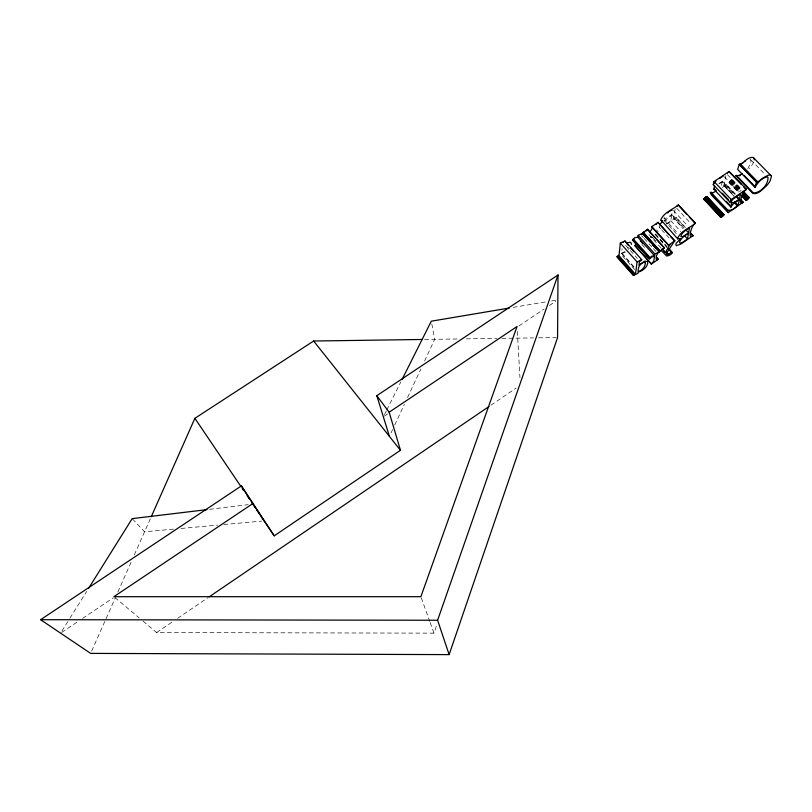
<?xml version="1.0" encoding="UTF-8"?>
<svg xmlns="http://www.w3.org/2000/svg" width="812" height="812" viewBox="0 0 812 812"><rect width="100%" height="100%" fill="white"/><g stroke="black" fill="none" stroke-linecap="round" stroke-linejoin="round"><path stroke-width="0.61" stroke-dasharray="4.06 3.04" d="M625.453 252.136L621.616 253.598L621.495 254.785L634.659 269.604M634.05 266.884L621.677 252.968L622.083 248.655M734.018 196.189L723.857 185.562L725.877 175.676M666.185 223.98L670.783 220.712L671.615 215.454L683.399 228.213M664.084 217.007L664.287 218.59L665.799 218.408L671.747 214.571L672.549 209.557M675.137 209.131L673.727 218.347L683.085 228.659M666.977 224.082L676.315 217.525L685.511 227.472M721.442 185.258L722.152 181.959L734.089 194.444M718.884 183.532L722.304 181.238L722.771 179.107M722.254 187.531L726.304 184.507L735.621 194.241M143.044 621.15L156.655 632.558L433.973 633.147L437.313 623.565M729.064 182.284C732.982 176.153 732.942 183.37 729.064 182.284L738.392 191.997M91.675 651.082L115.304 597.805M117.872 592.009L131.737 560.737M134.305 554.941L150.738 517.883M391.029 432.989L392.622 429.558M394.754 424.991L404.346 404.427M407.543 397.565L420.87 369.003M424.595 361.005L434.714 339.304L431.517 322.394M753.566 162.106L752.917 163.486A12.911 4.293 -43.4 0 1 749.232 168.551M384.482 414.556L386.177 411.187M386.735 410.06L400.834 381.934M627.798 248.218L628.275 247.295M61.925 631.015L69.284 619.241M69.954 618.176L86.681 591.42M747.791 168.632L750.745 162.989L751.029 161.07L750.044 159.203M628.518 249.487L629.432 248.411M664.175 221.128L671.615 215.454M624.966 251.476L621.677 252.968M156.655 632.558L173.433 621.15M177.625 618.297L208.024 597.622M491.037 405.147L516.188 388.045M719.584 183.685L722.152 181.959M676.315 217.525L673.889 218.692M726.304 184.507L723.857 185.562M61.641 632.457L78.48 621.17M82.692 618.348L113.213 597.886M384.401 416.109L387.557 413.988M518.939 325.927L544.172 309.017M549.419 305.495L555.733 301.272M654.878 234.232L655.588 234.16L667.17 246.909M652.361 237.429L650.128 237.804M651.731 236.525L650.371 236.241M513.174 307.383L546.669 301.739M551.632 300.907L556.596 300.064M209.516 509.327L248.188 504.668M173.524 529.14L144.577 531.779L132.173 518.635M181.066 528.45L217.565 525.12M223.848 524.552L261.606 521.111M424.625 339.446L458.78 338.959M466.382 338.858L496.771 338.421M501.846 338.35L533.504 337.904M538.569 337.833L556.301 337.579M659.05 226.264L659.72 227.451M114.847 597.51L139.156 617.891M750.785 159.812L765.462 174.824M727.471 174.722L742.097 189.937M731.937 179.706L741.539 189.531M732.221 180.162L741.549 189.876M731.48 179.807L740.818 189.521M732.008 180.66L741.336 190.363M730.891 180.132L741.082 190.739M731.582 181.249L740.899 190.942M730.252 180.629L740.442 191.236M731.013 181.827L740.341 191.53M729.694 181.208L739.874 191.815M730.394 182.304L739.712 192.008M724.324 176.803L738.94 192.038M729.805 182.639L738.281 191.459M729.085 182.619L737.56 191.449M726.222 184.872L734.687 193.713M722.304 181.238L735.114 194.616M724.375 185.613L733.683 195.347M724.03 185.674L734.2 196.301M676.66 208.227L691.103 223.787M673.392 210.481L687.825 226.061M676.254 217.87L685.45 227.817M671.747 214.571L684.394 228.263M670.783 220.712L680.811 231.603M663.952 218.235L678.284 233.826M664.003 220.214L677.452 234.861M659.151 227.035L660.816 228.862M661.658 229.776L670.001 238.911M656.482 229.928L658.156 231.775M655.325 234.089L667.22 247.183M655.446 234.922L667.017 247.65M654.218 239.266L655.873 241.093M652.137 237.145L653.822 238.992M661.141 248.117L647.093 232.496M641.703 235.724L643.368 237.581M644.21 238.505L652.574 247.761M653.406 248.685L655.913 251.466M641.876 244.422L645.215 248.137M625.626 245.295L637.349 258.419M621.616 253.598L633.979 267.513M421.296 597.876L429.751 621.393M430.167 622.56L433.973 633.147M517.345 331.489L519.954 377.692"/><path stroke-width="1.22" d="M558.006 274.984L557.57 337.559L449.127 654.614L90.65 653.396L40.6 619.698L241.367 485.931L274.212 535.829L400.468 450.305L389.161 412.212L376.809 395.698L558.006 274.984L437.607 620.246L449.127 654.614M620.307 243.103L619.12 254.735L616.907 256.907L633.36 275.491L637.948 273.309L638.1 272.142C642.728 271.117 648.27 266.539 647.763 261.484L644.616 261.159L638.932 265.291L639.45 261.911L641.734 259.698L624.976 240.961L620.307 243.103L637.075 261.89L635.603 273.309L633.36 275.491M636.212 244.239L634.771 245.66L651.295 264.083L658.197 259.424L656.583 257.262M659.466 251.761L654.878 253.923L654.604 255.81L637.907 237.287L638.13 235.358L642.728 233.257L659.273 252.187C656.431 252.471 654.31 262.347 658.238 259.099M643.155 232.557L647.6 229.258L664.389 247.741L662.896 249.477L665.343 252.644L669.91 244.666L668.408 245.336L651.62 226.893L657.964 222.336L674.792 240.728L666.216 253.72L667.362 254.836C674.975 249.66 672.346 255.293 666.662 256.044L661.323 250.614L659.902 251.06L643.155 232.557L644.576 232.13M646.139 230.994L647.6 229.258M651.295 264.083L653.761 261.21L654.492 256.582L652.736 256.48L649.377 258.845L632.69 240.271L634.629 237.703L637.907 237.287M657.964 222.336L668.844 234.638M659.902 251.06L664.389 247.741M668.408 245.336L674.792 240.728M676.579 206.512L678.396 204.878L695.417 223.188C691.692 224.477 686.962 240.626 693.032 235.612L690.525 232.902M687.49 238.86L688.454 233.694C679.593 237.195 674.427 249.528 687.49 238.86L684.983 236.14M688.606 232.821L689.52 227.898C686.221 230.05 681.512 232.333 680.811 236.576L682.628 236.708L688.606 232.821L686.079 230.09M678.396 204.878C672.732 209.689 663.901 212.399 660.826 219.747L677.756 238.89L680.811 238.525L676.315 243.184L675.767 244.554L676.396 245.701L680.76 244.107L693.032 235.612M736.646 197.113L739.214 199.793L733.043 204.106L730.841 207.07L713.86 189.216L714.58 185.735M727.369 173.068L729.206 171.433L746.451 189.318C742.807 190.607 737.174 207.375 743.234 202.198L740.696 199.549M730.841 207.07L731.906 202.503L733.703 202.838L739.387 199.082L740.656 193.824L733.165 199.001L730.343 202.614L713.24 184.649L714.063 181.543L729.206 171.433M739.214 199.793C739.468 205.314 732.992 211.384 727.836 210.156L710.896 192.292L710.327 192.677L711.332 194.85L728.191 212.642L743.234 202.198M730.343 202.614L731.236 199.559L746.451 189.318M736.301 175.301L753.353 192.962C760.651 192.911 768.203 184.781 768.05 177.473L767.34 176.894C762.021 177.706 757.9 182.416 755.292 186.892L754.845 187.196L737.661 169.444L739.194 164.491L739.691 164.156L757.332 182.355L763.27 177.747L768.04 175.301A12.393 3.928 -43.2 0 1 770.426 175.199A14.423 4.567 -43.1 0 1 771.4 176.651L770.05 181.035A13.012 4.121 -43.1 0 1 766.284 186.07C762.6 189.034 758.185 194.931 752.856 193.459L735.824 175.798L738.94 175.412L742.107 173.758M754.845 187.196L756.49 182.304L757.332 182.355M649.377 258.845L651.356 256.287L654.604 255.81M703.892 199.143L705.06 197.499L707.039 196.666L723.908 214.52L722.731 216.489L720.762 217.332L703.892 199.143L721.036 217.443M706.876 197.499L707.039 196.666M723.908 214.52L721.929 215.383L720.762 217.332M641.521 234.242L642.728 233.257M151.255 516.726L194.88 418.322L313.635 341.02L422.108 339.477M749.182 197.478L747.243 198.311L746.035 200.28L747.964 199.468L749.182 197.478L742.97 191.185M714.306 183.157L713.24 184.649M624.976 240.961L628.092 245.173M401.96 379.691L431.294 321.187L509.449 308.012M649.986 232.13L652.543 227.786M88.691 588.203L132.173 518.635L207.019 509.621M659.567 224.873L662.135 221.798M656.116 224.528L656.786 223.686M715.311 181.705L716.001 181.015M742.31 163.466L743.335 162.542M739.691 164.156C743.061 163.943 746.401 158.147 750.714 157.599A12.302 4.101 -43.4 0 1 753.13 157.548A14.311 4.77 -43.4 0 1 754.155 159.04L754.165 159.842M623.119 242.483L623.728 241.966M667.484 212.937L668.631 212.033M744.411 161.679L745.538 160.867M209.07 596.911L488.936 406.579M728.191 212.642L727.258 210.541L727.836 210.156M637.075 261.89L641.734 259.698M695.417 223.188C689.703 228.04 680.943 230.821 677.685 238.139L677.756 238.89M713.86 189.216L714.398 188.861L716.093 190.637M253.121 503.379L113.873 596.698L420.88 596.698L517.061 326.495L389.161 412.212M719.868 178.305L723.462 175.899M651.62 226.893L652.503 226.345M716.001 191.104L712.966 192.799L710.896 192.292M669.93 211.12L671.321 210.237M632.69 240.271L633.837 239.987M739.509 175.839L740.544 175.351M626.712 243.072L629.919 242.25L631.127 242.92L631.401 244.351M662.511 220.793L660.917 220.519M40.6 619.698L437.607 620.246M703.923 199.468L708.876 203.934M735.824 175.798L737.032 176.295M753.637 157.883L770.913 175.524M740.686 164.308L757.961 182.091M739.803 164.45L757.099 182.253M739.194 164.491L756.49 182.304M744.127 175.362L755.292 186.892M729.125 171.799L741.183 184.324M743.772 187.004L746.36 189.683M743.244 191.642L749.192 197.813M743.366 192.18L748.471 197.478M743.031 192.129L746.421 195.662M742.777 192.505L747.872 197.813M742.99 193.885L747.243 198.311M742.422 194.464L746.664 198.889M741.995 195.042L746.238 199.468M742.513 195.875L746.746 200.28M741.782 195.53L746.289 200.391M741.792 195.865L746.035 200.28M740.615 199.904L743.153 202.553M736.819 196.402L739.387 199.082M734.403 201.691L737.793 205.233M733.936 202.259L737.316 205.801M714.063 181.543L731.236 199.559M730.201 200.716L731.906 202.503M722.355 193.246L728.344 199.529M726.283 201.356L731.368 206.715M710.327 192.677L727.258 210.541M706.755 196.565L723.928 214.855M706.288 196.677L723.167 214.541M716.986 208.207L723.725 215.342M705.689 197.001L722.568 214.886M705.06 197.499L721.929 215.383M704.501 198.077L721.361 215.962M704.085 198.656L720.944 216.53M716.448 211.962L720.66 216.428M678.335 205.243L686.84 214.388M689.398 217.139L695.346 223.544M690.464 233.247L692.971 235.957M670.529 236.475L674.731 241.073M651.671 226.548L668.723 245.122M668.834 248.726L672.143 252.37M668.57 248.655L672.184 252.644M668.124 248.807L671.443 252.451M647.56 229.613L655.111 237.926M656.786 239.773L664.338 248.086M666.246 251.791L668.723 254.532M666.622 252.948L668.276 254.765M662.013 248.98L665.343 252.644M643.195 232.212L659.953 250.725M642.536 233.694L650.067 242.017M652.574 244.788L655.923 248.492M638.13 235.358L654.878 253.923M656.543 257.587L658.197 259.424M640.313 240.849L642.82 243.62M633.238 238.921L649.955 257.516M632.802 239.52L649.509 258.114M633.35 240.261L635.014 242.118M640.018 247.69L641.683 249.538M645.855 254.186L649.194 257.891M632.629 239.997L649.316 258.581M634.801 245.336L651.336 263.758M630.609 247.975L633.959 251.72M618.724 255.415L635.197 273.989M618.145 255.922L634.608 274.497M617.09 256.48L633.563 275.065M313.635 341.02L400.468 450.305M194.88 418.322L240.809 486.347M242.22 488.438L243.63 490.529M247.163 495.767L249.284 498.903M252.106 503.085L254.938 507.277M257.059 510.413L259.881 514.595M261.291 516.696L274.212 535.829M241.367 485.931L264.123 520.878M376.809 395.698L389.425 436.409M645.398 263.2C645.154 267.026 641.916 270.721 638.171 271.523C637.664 267.493 640.495 262.225 644.901 262.276L645.398 263.2"/></g></svg>
